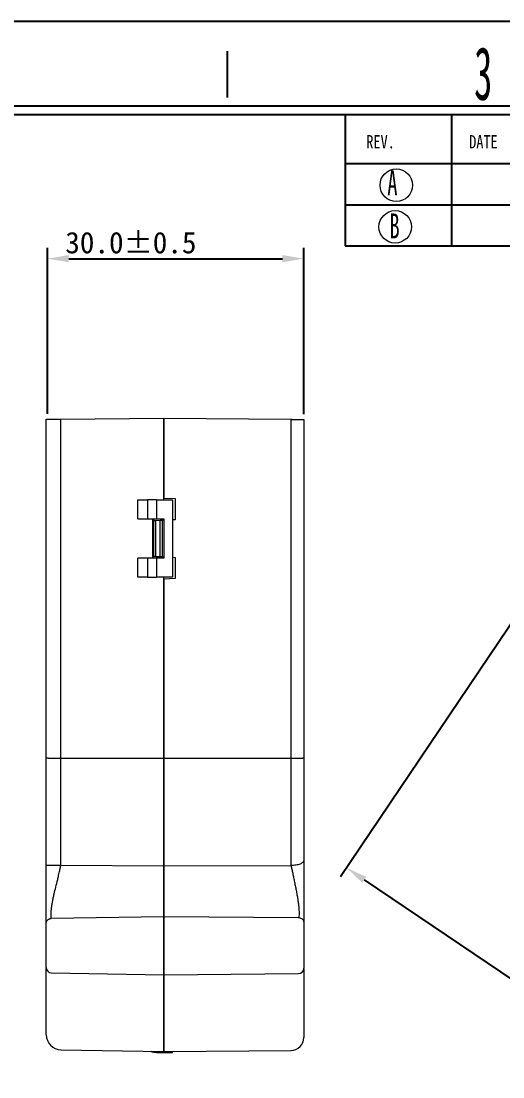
# Model space of a CAD drawing. Header units: millimetres. Extents: x 150 to 443, y 88 to 295.
# Drawn here: x 288.7 to 344.9, y 172.5 to 295.5 of the extents above; entities that cross this region are included whole.
import ezdxf

# ---------------------------------------------------------------- set-up
doc = ezdxf.new("R2010")
doc.units = ezdxf.units.MM
doc.header["$PDSIZE"] = -1
doc.layers.add('SLD-0', color=179, linetype='Continuous')
doc.styles.add('SLDTEXTSTYLE5', font='TXT', dxfattribs={"width": 0.6})
doc.styles.add('SLDTEXTSTYLE6', font='TXT', dxfattribs={"width": 0.5025})
doc.styles.add('SLDTEXTSTYLE9', font='TXT', dxfattribs={"width": 0.7865})
doc.dimstyles.new('ISO-25', dxfattribs={"dimtxt": 2.5, "dimasz": 2.5, "dimexe": 1.25, "dimexo": 0.625, "dimtad": 1, "dimtxsty": 'Standard', "dimcen": 2.5, "dimadec": 0, "dimazin": 0, "dimtfac": 1, "dimtmove": 0, "dimatfit": 3, "dimfxl": 1, "dimarcsym": 0})

# ---------------------------------------------------------------- blocks, each defined once
blk = doc.blocks.new('*D19')
at = {"layer": 'Defpoints', "color": 0}
for p in [(321.7, 267.83), (291.8, 249.13), (321.7, 249.11)]:
    blk.add_point(p, dxfattribs=at)
at = {"layer": 'SLD-0', "color": 0, "lineweight": -2}
for p, q in [((291.8, 249.76), (291.8, 269.08)), ((321.7, 249.73), (321.7, 269.08)), ((294.3, 267.83), (319.2, 267.83))]:
    blk.add_line(p, q, dxfattribs=at)
at = {"layer": 'SLD-0', "color": 0}
for points in [[(294.3, 268.25), (294.3, 267.41), (291.8, 267.83)], [(319.2, 268.25), (319.2, 267.41), (321.7, 267.83)]]:
    blk.add_solid(points, dxfattribs=at)
at = {"layer": 'SLD-0', "color": 0, "insert": (301.54, 270.95), "char_height": 2.5, "attachment_point": 2}
blk.add_mtext('30.0±0.5', dxfattribs=at)
blk = doc.blocks.new('*D20')
at = {"layer": 'Defpoints', "color": 0}
for p in [(350.57, 232.28), (417.04, 187.44), (393.16, 152.04)]:
    blk.add_point(p, dxfattribs=at)
at = {"layer": 'SLD-0', "color": 0, "lineweight": -2}
for p, q in [((350.22, 231.77), (325.99, 195.85)), ((328.76, 195.49), (391.08, 153.44)), ((416.69, 186.92), (392.46, 151.01))]:
    blk.add_line(p, q, dxfattribs=at)
at = {"layer": 'SLD-0', "color": 0}
for points in [[(328.99, 195.83), (328.53, 195.14), (326.69, 196.89)], [(391.32, 153.79), (390.85, 153.1), (393.16, 152.04)]]:
    blk.add_solid(points, dxfattribs=at)
at = {"layer": 'SLD-0', "color": 0, "insert": (367.85, 172.89), "char_height": 2.5, "attachment_point": 2, "rotation": 325.9925}
blk.add_mtext('81±0.5', dxfattribs=at)
blk = doc.blocks.new('*D25')
at = {"color": 0, "lineweight": -2}
for p, q in [((238.68, 208.66), (238.68, 147.59)), ((270.73, 205.69), (270.73, 147.59)), ((241.18, 148.84), (268.23, 148.84)), ((270.73, 148.84), (378.65, 148.84))]:
    blk.add_line(p, q, dxfattribs=at)
at = {"color": 0}
for points in [[(241.18, 149.26), (241.18, 148.43), (238.68, 148.84)], [(268.23, 149.26), (268.23, 148.43), (270.73, 148.84)]]:
    blk.add_solid(points, dxfattribs=at)
at = {"layer": 'Defpoints', "color": 0}
for p in [(238.68, 209.28), (270.73, 206.31), (270.73, 148.84)]:
    blk.add_point(p, dxfattribs=at)
at = {"color": 0, "insert": (329.69, 150.72), "char_height": 2.5, "attachment_point": 5}
blk.add_mtext(' UL2468 26# red and black wire L=155±10mm', dxfattribs=at)

msp = doc.modelspace()

# ---------------------------------------------------------------- linework, layer by layer
at = {"color": 7, "linetype": 'Continuous', "lineweight": 15}
for p, q in [((291.669, 209.696), (291.669, 249.129)), ((293.39, 249.144), (305.383, 249.249)), ((293.39, 209.658), (293.39, 249.144)), ((305.383, 239.74), (305.383, 249.249)), ((305.383, 249.249), (305.383, 239.948)), ((305.383, 249.249), (320.21, 249.119)), ((320.21, 249.119), (320.21, 209.656)), ((321.699, 249.106), (321.699, 209.689)), ((305.383, 239.948), (306.684, 239.88)), ((306.684, 239.88), (306.684, 237.427)), ((302.36, 237.538), (302.36, 239.74)), ((302.36, 239.74), (303.471, 239.74)), ((303.471, 239.74), (303.471, 237.538)), ((304.542, 239.74), (304.542, 237.538)), ((304.542, 239.74), (306.384, 239.74)), ((306.384, 239.74), (306.384, 230.73)), ((302.36, 237.538), (303.471, 237.538)), ((304.081, 232.933), (304.081, 237.538)), ((304.181, 237.538), (304.181, 237.295)), ((304.964, 237.337), (304.437, 237.309)), ((304.437, 233.162), (304.437, 237.309)), ((304.542, 237.538), (305.383, 237.538)), ((304.964, 233.134), (304.964, 237.337)), ((305.383, 237.358), (305.206, 237.349)), ((305.206, 237.349), (305.206, 233.121)), ((305.383, 237.538), (305.383, 232.933)), ((306.684, 237.427), (306.384, 237.411)), ((304.181, 237.295), (304.181, 233.175)), ((302.36, 230.73), (302.36, 232.933)), ((303.471, 232.933), (302.36, 232.933)), ((303.471, 232.933), (303.471, 230.73)), ((304.181, 233.175), (304.181, 232.933)), ((304.437, 233.162), (304.964, 233.134)), ((304.542, 232.933), (304.542, 230.73)), ((305.383, 232.933), (304.542, 232.933)), ((305.206, 233.121), (305.383, 233.112)), ((306.384, 233.06), (306.684, 233.044)), ((306.684, 233.044), (306.684, 230.59)), ((303.471, 230.73), (302.36, 230.73)), ((306.384, 230.73), (304.542, 230.73)), ((305.383, 209.653), (305.383, 230.73)), ((306.684, 230.59), (305.383, 230.522)), ((305.383, 230.522), (305.383, 209.653)), ((293.39, 197.196), (293.39, 209.658)), ((293.39, 209.658), (305.383, 209.653)), ((305.383, 209.653), (320.21, 209.656)), ((320.21, 209.656), (320.21, 197.153)), ((293.382, 197.184), (305.383, 197.102)), ((305.383, 197.102), (320.21, 197.153)), ((305.383, 191.163), (292.259, 190.981)), ((321.104, 191.054), (305.383, 191.163)), ((292.259, 184.663), (305.387, 184.434)), ((305.379, 184.434), (321.104, 184.572)), ((293.39, 175.695), (305.386, 175.486)), ((304.511, 175.362), (306.384, 175.362)), ((305.379, 175.486), (320.219, 175.615)), ((306.384, 175.362), (306.384, 175.495))]:
    msp.add_line(p, q, dxfattribs=at)
at = {"color": 7, "linetype": 'Continuous', "lineweight": 15, "flags": 128}
msp.add_lwpolyline([(291.669, 249.129), (291.702, 249.129), (291.799, 249.13), (291.958, 249.132), (292.171, 249.133), (292.432, 249.136), (292.729, 249.138), (293.053, 249.141), (293.39, 249.144)], dxfattribs=at)
at = {"color": 7, "linetype": 'Continuous', "lineweight": 15}
for centre, radius, start, end in [((292.27, 185.264), 0.601, 180, 269), ((321.098, 185.172), 0.601, 270.5, 0), ((293.421, 177.447), 1.752, 180, 269), ((320.197, 177.117), 1.501, 270.34063, 0)]:
    msp.add_arc(centre, radius, start, end, dxfattribs=at)
for points, knots in [([(320.21, 249.119), (320.248, 249.119), (320.323, 249.118), (320.435, 249.117), (320.545, 249.116), (320.654, 249.116), (320.82, 249.114), (321.035, 249.112), (321.271, 249.11), (321.464, 249.108), (321.586, 249.107), (321.656, 249.107), (321.692, 249.106), (321.697, 249.106), (321.699, 249.106)], [0, 0, 0, 0, 0.048298, 0.0962044, 0.1439915, 0.1919337, 0.2403027, 0.370064, 0.5000537, 0.6298132, 0.759801, 0.8400299, 0.9196723, 1, 1, 1, 1]), ([(304.542, 239.74), (304.343, 239.74), (304.144, 239.74), (303.778, 239.74), (303.61, 239.74), (303.471, 239.74)], [0, 0, 0, 0, 0.5, 0.5, 1, 1, 1, 1]), ([(303.471, 237.538), (303.61, 237.538), (303.778, 237.538), (304.144, 237.538), (304.343, 237.538), (304.542, 237.538)], [0, 0, 0, 0, 0.5, 0.5, 1, 1, 1, 1]), ([(304.437, 237.309), (304.417, 237.308), (304.376, 237.306), (304.323, 237.303), (304.279, 237.301), (304.242, 237.299), (304.214, 237.297), (304.195, 237.296), (304.184, 237.296), (304.182, 237.296), (304.181, 237.295)], [0, 0, 0, 0, 0.13668568, 0.27002607, 0.40002408, 0.52668285, 0.65000584, 0.76999686, 0.88666006, 1, 1, 1, 1]), ([(304.542, 232.933), (304.343, 232.933), (304.144, 232.933), (303.778, 232.933), (303.61, 232.933), (303.471, 232.933)], [0, 0, 0, 0, 0.5, 0.5, 1, 1, 1, 1]), ([(304.181, 233.175), (304.182, 233.175), (304.184, 233.175), (304.2, 233.174), (304.225, 233.173), (304.262, 233.171), (304.309, 233.168), (304.368, 233.165), (304.414, 233.163), (304.437, 233.162)], [0, 0, 0, 0, 0.1298079, 0.2639558, 0.4024501, 0.5452967, 0.6925008, 0.8440672, 1, 1, 1, 1]), ([(303.471, 230.73), (303.61, 230.73), (303.778, 230.73), (304.144, 230.73), (304.343, 230.73), (304.542, 230.73)], [0, 0, 0, 0, 0.5, 0.5, 1, 1, 1, 1]), ([(291.669, 197.196), (291.669, 197.375), (291.669, 197.733), (291.669, 198.276), (291.669, 198.821), (291.669, 199.369), (291.669, 199.921), (291.669, 200.476), (291.669, 201.035), (291.669, 201.597), (291.669, 202.162), (291.669, 202.73), (291.669, 203.461), (291.669, 204.354), (291.669, 205.413), (291.669, 206.477), (291.669, 207.545), (291.669, 208.619), (291.669, 209.337), (291.669, 209.696)], [0, 0, 0, 0, 0.0455549, 0.0910487, 0.136495, 0.1819075, 0.2273, 0.2726863, 0.3180803, 0.3634956, 0.408946, 0.4544454, 0.5000073, 0.583475, 0.6667754, 0.7499931, 0.8332132, 0.9165206, 1, 1, 1, 1]), ([(291.669, 209.696), (291.67, 209.695), (291.672, 209.694), (291.687, 209.691), (291.71, 209.688), (291.739, 209.686), (291.775, 209.683), (291.817, 209.681), (291.862, 209.679), (291.91, 209.677), (291.96, 209.675), (292.012, 209.673), (292.065, 209.672), (292.118, 209.671), (292.218, 209.668), (292.379, 209.665), (292.617, 209.662), (292.869, 209.66), (293.128, 209.658), (293.303, 209.658), (293.39, 209.658)], [0, 0, 0, 0, 0.04901386, 0.09627051, 0.14176985, 0.1855118, 0.2274963, 0.26772327, 0.30619263, 0.34290434, 0.37785832, 0.41105454, 0.44249293, 0.47217345, 0.50009607, 0.60434691, 0.7064621, 0.80644224, 0.90428797, 1, 1, 1, 1]), ([(305.383, 191.091), (305.383, 191.151), (305.382, 192.066), (305.382, 194.004), (305.382, 196.893), (305.382, 199.939), (305.382, 203.092), (305.383, 206.279), (305.383, 208.422), (305.383, 209.47)], [0, 0, 0, 0, 0.0116127, 0.1759529, 0.3409727, 0.5066727, 0.6730521, 0.8401118, 1, 1, 1, 1]), ([(305.383, 197.102), (305.383, 199.085), (305.383, 201.144), (305.383, 205.351), (305.383, 207.498), (305.383, 209.653)], [0, 0, 0, 0, 0.5, 0.5, 1, 1, 1, 1]), ([(305.383, 209.653), (305.383, 207.498), (305.383, 205.351), (305.383, 201.144), (305.383, 199.085), (305.383, 197.102)], [0, 0, 0, 0, 0.5, 0.5, 1, 1, 1, 1]), ([(320.21, 209.656), (320.252, 209.656), (320.335, 209.656), (320.46, 209.657), (320.584, 209.657), (320.707, 209.658), (320.828, 209.659), (320.945, 209.66), (321.058, 209.662), (321.165, 209.664), (321.267, 209.666), (321.368, 209.668), (321.466, 209.671), (321.557, 209.675), (321.633, 209.679), (321.688, 209.684), (321.695, 209.687), (321.699, 209.689)], [0, 0, 0, 0, 0.05297419, 0.10658423, 0.16083029, 0.21571252, 0.27123107, 0.3273861, 0.38417774, 0.44160613, 0.4996714, 0.56239228, 0.63338419, 0.71264432, 0.80016944, 0.89595598, 1, 1, 1, 1]), ([(321.699, 209.689), (321.699, 209.502), (321.699, 209.129), (321.699, 208.57), (321.699, 208.012), (321.699, 207.455), (321.699, 206.9), (321.699, 206.346), (321.699, 205.793), (321.699, 205.241), (321.699, 204.69), (321.699, 204.141), (321.699, 203.441), (321.699, 202.594), (321.699, 201.604), (321.699, 200.624), (321.699, 199.654), (321.699, 198.692), (321.699, 198.061), (321.699, 197.745)], [0, 0, 0, 0, 0.04554328, 0.09103225, 0.13647909, 0.18189603, 0.2272953, 0.27268918, 0.31808993, 0.3635098, 0.40896105, 0.45445588, 0.50000649, 0.5834584, 0.66676183, 0.74999215, 0.83322495, 0.91653578, 1, 1, 1, 1]), ([(291.669, 197.196), (291.67, 197.196), (291.672, 197.196), (291.685, 197.196), (291.704, 197.196), (291.728, 197.196), (291.757, 197.196), (291.817, 197.196), (291.931, 197.196), (292.119, 197.196), (292.315, 197.196), (292.511, 197.196), (292.72, 197.196), (292.939, 197.196), (293.164, 197.196), (293.315, 197.196), (293.39, 197.196)], [0, 0, 0, 0, 0.0486374, 0.0945041, 0.137595, 0.1779058, 0.2154329, 0.2501736, 0.3805173, 0.5000282, 0.5882957, 0.6743371, 0.7583237, 0.8404498, 0.9209305, 1, 1, 1, 1]), ([(291.669, 194.318), (291.669, 194.388), (291.669, 194.526), (291.669, 194.736), (291.669, 194.944), (291.669, 195.15), (291.669, 195.355), (291.669, 195.559), (291.669, 195.818), (291.669, 196.13), (291.669, 196.494), (291.669, 196.852), (291.669, 197.081), (291.669, 197.196)], [0, 0, 0, 0, 0.0755225, 0.1493756, 0.2217339, 0.2927834, 0.3627204, 0.4317508, 0.5000884, 0.6246315, 0.7484997, 0.8731468, 1, 1, 1, 1]), ([(292.259, 190.981), (292.254, 191.022), (292.243, 191.105), (292.234, 191.237), (292.23, 191.376), (292.232, 191.522), (292.239, 191.676), (292.25, 191.837), (292.266, 192.006), (292.287, 192.181), (292.311, 192.364), (292.34, 192.554), (292.373, 192.751), (292.41, 192.955), (292.45, 193.166), (292.494, 193.384), (292.542, 193.609), (292.635, 194.02), (292.789, 194.661), (292.969, 195.382), (293.1, 195.939), (293.177, 196.292), (293.236, 196.573), (293.28, 196.786), (293.312, 196.934), (293.332, 197.027), (293.35, 197.098), (293.364, 197.149), (293.377, 197.175), (293.382, 197.184)], [0, 0, 0, 0, 0.02838307, 0.05707395, 0.08607969, 0.11541079, 0.14507821, 0.1751021, 0.20550614, 0.23631068, 0.26753401, 0.29920399, 0.3313539, 0.36401536, 0.39721915, 0.43100052, 0.46539617, 0.50044158, 0.61767096, 0.74982602, 0.81660545, 0.86388911, 0.90693926, 0.94354648, 0.96126367, 0.97572562, 0.98696575, 0.99502876, 1, 1, 1, 1]), ([(305.383, 191.163), (305.383, 191.211), (305.383, 191.306), (305.383, 191.458), (305.383, 191.617), (305.383, 191.784), (305.383, 191.958), (305.383, 192.139), (305.383, 192.494), (305.383, 193.058), (305.383, 193.861), (305.383, 194.701), (305.383, 195.404), (305.383, 195.95), (305.383, 196.343), (305.383, 196.729), (305.383, 196.977), (305.383, 197.102)], [0, 0, 0, 0, 0.0349101, 0.06964, 0.1042627, 0.1388517, 0.1734807, 0.2082235, 0.2431528, 0.3715471, 0.5000213, 0.6284156, 0.7568898, 0.81785, 0.8784253, 0.9390104, 1, 1, 1, 1]), ([(305.383, 197.102), (305.383, 196.596), (305.383, 196.054), (305.383, 194.956), (305.383, 194.4), (305.383, 193.335), (305.383, 192.825), (305.383, 191.907), (305.383, 191.499), (305.383, 191.163)], [0, 0, 0, 0, 0.25, 0.25, 0.5, 0.5, 0.75, 0.75, 1, 1, 1, 1]), ([(320.21, 197.153), (320.225, 197.082), (320.256, 196.939), (320.304, 196.716), (320.353, 196.486), (320.405, 196.247), (320.458, 196.002), (320.511, 195.75), (320.566, 195.491), (320.621, 195.228), (320.675, 194.96), (320.73, 194.689), (320.783, 194.415), (320.835, 194.139), (320.9, 193.788), (320.971, 193.377), (321.04, 192.924), (321.093, 192.513), (321.129, 192.144), (321.149, 191.815), (321.151, 191.526), (321.139, 191.272), (321.115, 191.125), (321.104, 191.054)], [0, 0, 0, 0, 0.03413417, 0.06912475, 0.10492655, 0.14148649, 0.17875804, 0.21670661, 0.25529369, 0.29448144, 0.33425002, 0.37458357, 0.41546778, 0.45690245, 0.49889454, 0.5750064, 0.64697466, 0.71498666, 0.7792027, 0.8397417, 0.89668584, 0.9500958, 1, 1, 1, 1]), ([(321.699, 197.745), (321.699, 197.704), (321.699, 197.624), (321.699, 197.543), (321.699, 197.502)], [0, 0, 0, 0, 0.5009743, 1, 1, 1, 1]), ([(321.699, 197.502), (321.699, 197.434), (321.699, 197.299), (321.699, 197.092), (321.699, 196.884), (321.699, 196.673), (321.699, 196.46), (321.699, 196.177), (321.699, 195.82), (321.699, 195.39), (321.699, 195.106), (321.699, 194.962)], [0, 0, 0, 0, 0.0835236, 0.1667383, 0.2498209, 0.3329493, 0.4163009, 0.500052, 0.6644529, 0.8306911, 1, 1, 1, 1]), ([(291.669, 190.506), (291.669, 190.584), (291.669, 190.739), (291.669, 190.979), (291.669, 191.219), (291.669, 191.462), (291.669, 191.708), (291.669, 191.955), (291.669, 192.237), (291.669, 192.554), (291.669, 192.908), (291.669, 193.261), (291.669, 193.613), (291.669, 193.963), (291.669, 194.201), (291.669, 194.318)], [0, 0, 0, 0, 0.0761698, 0.1506749, 0.2235634, 0.2948862, 0.3646978, 0.4330565, 0.5000241, 0.5922653, 0.6805872, 0.7652303, 0.8464678, 0.9246087, 1, 1, 1, 1]), ([(321.699, 194.962), (321.699, 194.89), (321.699, 194.747), (321.699, 194.534), (321.699, 194.32), (321.699, 194.107), (321.699, 193.894), (321.699, 193.55), (321.699, 193.08), (321.699, 192.511), (321.699, 191.971), (321.699, 191.525), (321.699, 191.157), (321.699, 190.857), (321.699, 190.672), (321.699, 190.578)], [0, 0, 0, 0, 0.040668, 0.081656, 0.1230266, 0.1648409, 0.2071579, 0.2500346, 0.3731767, 0.4999906, 0.6237231, 0.7499737, 0.832843, 0.9161146, 1, 1, 1, 1]), ([(291.669, 190.506), (291.669, 190.567), (291.7, 190.69), (291.809, 190.821), (291.928, 190.901), (292.031, 190.946), (292.129, 190.97), (292.191, 190.978), (292.215, 190.98)], [0.04703596, 0.04703596, 0.04703596, 0.04703596, 0.29703596, 0.54703596, 0.67203596, 0.79703596, 0.92203596, 1, 1, 1, 1]), ([(305.383, 184.45), (305.383, 184.446), (305.383, 184.426), (305.383, 184.546), (305.383, 184.808), (305.383, 185.219), (305.383, 185.749), (305.383, 186.378), (305.383, 187.08), (305.383, 187.828), (305.383, 188.59), (305.383, 189.337), (305.383, 190.034), (305.383, 190.665), (305.383, 190.997), (305.383, 191.163)], [0, 0, 0, 0, 0.0244799, 0.1057725, 0.1870664, 0.2683604, 0.3496544, 0.4309463, 0.5122391, 0.5935327, 0.6748268, 0.7561197, 0.8374124, 0.9187055, 1, 1, 1, 1]), ([(305.383, 191.163), (305.383, 190.997), (305.383, 190.665), (305.383, 190.034), (305.383, 189.337), (305.383, 188.59), (305.383, 187.828), (305.383, 187.08), (305.383, 186.378), (305.383, 185.749), (305.383, 185.219), (305.383, 184.808), (305.383, 184.546), (305.383, 184.426), (305.383, 184.446), (305.383, 184.45)], [0, 0, 0, 0, 0.0812945, 0.1625876, 0.2438803, 0.3251732, 0.4064673, 0.4877609, 0.5690537, 0.6503456, 0.7316396, 0.8129336, 0.8942275, 0.9755201, 1, 1, 1, 1]), ([(321.699, 190.578), (321.699, 190.695), (321.645, 190.807), (321.449, 190.982), (321.315, 191.037), (321.169, 191.051)], [0, 0, 0, 0, 0.5, 0.5, 1, 1, 1, 1]), ([(291.669, 185.277), (291.669, 185.274), (291.669, 185.259), (291.669, 185.35), (291.669, 185.553), (291.669, 185.87), (291.669, 186.288), (291.669, 186.782), (291.669, 187.331), (291.669, 187.907), (291.669, 188.495), (291.669, 189.081), (291.669, 189.629), (291.669, 190.122), (291.669, 190.378), (291.669, 190.506)], [0, 0, 0, 0, 0.0264812, 0.1058754, 0.1853454, 0.2674631, 0.3496547, 0.431774, 0.5139647, 0.5933592, 0.6728296, 0.7557153, 0.8386731, 0.9193198, 1, 1, 1, 1]), ([(321.699, 190.578), (321.699, 190.446), (321.699, 190.182), (321.699, 189.675), (321.699, 189.109), (321.699, 188.505), (321.699, 187.898), (321.699, 187.304), (321.699, 186.739), (321.699, 186.228), (321.699, 185.798), (321.699, 185.471), (321.699, 185.261), (321.699, 185.167), (321.699, 185.182), (321.699, 185.186)], [0, 0, 0, 0, 0.08064666, 0.16132589, 0.24421252, 0.32716863, 0.40656521, 0.48603399, 0.56815362, 0.65034536, 0.73246364, 0.81465447, 0.89405165, 0.97352016, 1, 1, 1, 1]), ([(291.669, 177.468), (291.669, 177.463), (291.669, 177.438), (291.669, 177.726), (291.669, 178.381), (291.669, 179.238), (291.669, 180.152), (291.669, 181.422), (291.669, 183.03), (291.669, 184.488), (291.669, 185.166)], [0, 0, 0, 0, 0.0423711, 0.2066054, 0.3708608, 0.4804598, 0.5898127, 0.6994301, 0.8603138, 1, 1, 1, 1]), ([(305.383, 175.513), (305.383, 175.51), (305.383, 175.5), (305.383, 175.732), (305.383, 176.185), (305.383, 176.866), (305.383, 177.76), (305.383, 178.866), (305.383, 180.174), (305.383, 181.688), (305.383, 183.107), (305.383, 184.088), (305.383, 184.434)], [0, 0, 0, 0, 0.06342778, 0.17303715, 0.28264602, 0.39225507, 0.50186455, 0.61147353, 0.72108241, 0.8306914, 0.94030073, 1, 1, 1, 1]), ([(321.699, 185.068), (321.699, 184.959), (321.699, 184.248), (321.699, 183.1), (321.699, 181.631), (321.699, 180.359), (321.699, 179.278), (321.699, 178.41), (321.699, 177.752), (321.699, 177.326), (321.699, 177.121), (321.699, 177.138), (321.699, 177.143)], [0, 0, 0, 0, 0.02040666, 0.13383075, 0.24755018, 0.36400437, 0.48015331, 0.59662553, 0.71307891, 0.82922856, 0.94570036, 1, 1, 1, 1]), ([(305.383, 184.33), (305.383, 184.02), (305.383, 183.075), (305.383, 181.689), (305.383, 180.174), (305.383, 178.866), (305.383, 177.76), (305.383, 176.866), (305.383, 176.185), (305.383, 175.732), (305.383, 175.5), (305.383, 175.51), (305.383, 175.513)], [0, 0, 0, 0, 0.0539451, 0.1642252, 0.274505, 0.3847846, 0.4950643, 0.6053445, 0.7156243, 0.825904, 0.9361841, 1, 1, 1, 1]), ([(304.511, 175.362), (304.305, 175.369), (304.071, 175.377), (303.887, 175.498), (303.865, 175.512)], [0, 0, 0, 0, 0.8790334, 1, 1, 1, 1])]:
    msp.add_open_spline(points, degree=3, knots=knots, dxfattribs=at)
for points in [[(305.206, 237.349), (305.122, 237.345), (305.038, 237.341), (304.964, 237.337)], [(304.964, 233.134), (305.038, 233.13), (305.122, 233.125), (305.206, 233.121)], [(293.382, 197.184), (293.385, 197.188), (293.387, 197.192), (293.39, 197.196)], [(321.699, 197.745), (321.699, 197.667), (321.622, 197.513), (321.291, 197.317), (320.796, 197.185), (320.406, 197.154), (320.21, 197.153)], [(292.215, 190.98), (292.23, 190.981), (292.245, 190.981), (292.259, 190.981)], [(321.169, 191.051), (321.147, 191.053), (321.125, 191.054), (321.104, 191.054)]]:
    msp.add_open_spline(points, degree=3, dxfattribs=at)
at = {"layer": 'SLD-0'}
for p, q in [((149.677, 295.496), (442.971, 295.496)), ((160.539, 284.633), (437.046, 284.633))]:
    msp.add_line(p, q, dxfattribs=at)
at = {"layer": 'SLD-0', "color": 6, "linetype": 'Continuous'}
for p, q in [((312.817, 286.608), (312.817, 291.991)), ((159.552, 285.62), (438.034, 285.62))]:
    msp.add_line(p, q, dxfattribs=at)
at = {"layer": 'SLD-0', "color": 179, "linetype": 'Continuous'}
for p, q in [((326.523, 284.633), (326.523, 269.336)), ((338.915, 284.633), (338.915, 269.336)), ((326.523, 278.896), (437.046, 278.896)), ((326.523, 274.116), (437.046, 274.116)), ((326.523, 269.336), (437.046, 269.336))]:
    msp.add_line(p, q, dxfattribs=at)
at = {"layer": 'SLD-0', "lineweight": 18}
for centre in [(332.487, 276.385), (332.364, 271.537)]:
    msp.add_circle(centre, 1.894, dxfattribs=at)

# ---------------------------------------------------------------- texts
at = {"layer": 'SLD-0', "attachment_point": 1}
for s, insert, char_height, style in [('3', (341.571, 292.487), 6.172, 'SLDTEXTSTYLE6'), ('A', (331.442, 278.108), 2.903, 'SLDTEXTSTYLE5'), ('B', (331.697, 273.093), 2.903, 'SLDTEXTSTYLE5')]:
    msp.add_mtext(s, dxfattribs=dict(at, insert=insert, char_height=char_height, style=style))
at = {"layer": 'SLD-0', "color": 179, "char_height": 1.5536, "attachment_point": 1, "style": 'SLDTEXTSTYLE9'}
for s, insert in [('REV.', (328.993, 282.222)), ('DATE', (340.991, 282.222))]:
    msp.add_mtext(s, dxfattribs=dict(at, insert=insert))

# ---------------------------------------------------------------- dimensions: what is measured, and where the dimension line sits
dim = msp.add_linear_dim(base=(270.734, 148.842), p1=(238.683, 209.284), p2=(270.734, 206.311), text=' UL2468 26# red and black wire L=155±10mm', dimstyle='ISO-25')
dim.commit()
dim.dimension.update_dxf_attribs({"geometry": '*D25', "text_midpoint": (329.692, 148.842), "dimtype": 160})
at = {"layer": 'SLD-0', "color": 0}
dim = msp.add_linear_dim(base=(321.699, 267.83), p1=(291.799, 249.13), p2=(321.699, 249.106), text='30.0±0.5', dimstyle='ISO-25', dxfattribs=at)
dim.commit()
dim.dimension.update_dxf_attribs({"geometry": '*D19', "text_midpoint": (301.541, 267.83), "dimtype": 160})
dim = msp.add_linear_dim(base=(393.155, 152.043), p1=(350.572, 232.284), p2=(417.038, 187.44), angle=325.99251, text='81±0.5', dimstyle='ISO-25', dxfattribs=at)
dim.commit()
dim.dimension.update_dxf_attribs({"geometry": '*D20', "text_midpoint": (366.103, 170.295), "dimtype": 160})

doc.saveas('drawing.dxf')
